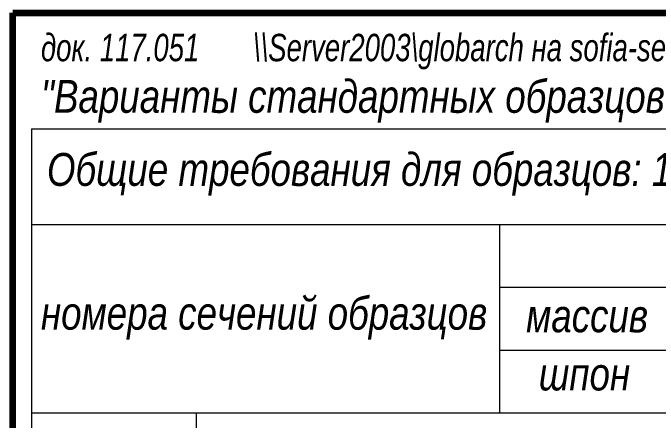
# Model space of a CAD drawing. Header units: millimetres. Extents: x 55 to 2092, y -657 to 768.
# Drawn here: x 55 to 644, y 397 to 768 of the extents above; entities that cross this region are included whole.
import ezdxf

# ---------------------------------------------------------------- set-up
doc = ezdxf.new("R2010")
doc.units = ezdxf.units.MM
doc.header["$MEASUREMENT"] = 0
doc.layers.add('Размеры', color=7, linetype='Continuous', lineweight=20)
doc.styles.get("Standard").update_dxf_attribs({"font": 'ARIALI.TTF', "width": 0.8})

msp = doc.modelspace()

# ---------------------------------------------------------------- linework, layer by layer
at = {"layer": 'Размеры'}
for p, q in [((71.96, 662.58), (71.96, -636.48)), ((71.96, 662.58), (2066.26, 662.58)), ((71.96, 575.16), (2066.26, 575.16)), ((499.51, 403.52), (499.51, 575.16)), ((499.51, 517.95), (2066.26, 517.95)), ((499.51, 460.73), (2066.26, 460.73)), ((71.96, 403.52), (2066.26, 403.52)), ((222.4, 403.52), (222.4, -636.48))]:
    msp.add_line(p, q, dxfattribs=at)
at = {"layer": 'Размеры', "lineweight": 100}
msp.add_lwpolyline([(55.05, 768.25), (2092.18, 768.25), (2092.18, -656.63), (55.05, -656.63)], close=True, dxfattribs=at)

# ---------------------------------------------------------------- texts
at = {"layer": 'Размеры'}
for s, height, width, p in [('док. 117.051       \\\\Server2003\\globarch на sofia-server\\СТАНДАРТЫ -=СОФИЯ=-\\СТАНДАРТ ТЕКУЩИЙ\\500.04 МЕТОДИЧЕСКИЕ МАТЕРИАЛЫ\\500.04.01. ДОКУМЕНТ 117', 25, 0.72, (80.65, 724.17)), ('"Варианты стандартных образцов отделки"', 30, 0.8, (80.65, 677.12)), ('Общие требования для образцов: 1. L=400 мм;  2. Шпон с двух сторон;  3. Все торцы кромить.', 30, 0.8, (86.12, 610.47)), ('номера сечений образцов', 30, 0.8, (80.65, 479.29)), ('массив', 30, 0.8, (523.6, 476.92)), ('шпон', 30, 0.8, (535.21, 423.83))]:
    msp.add_text(s, height=height, dxfattribs=dict(at, width=width)).set_placement(p)

doc.saveas('drawing.dxf')
